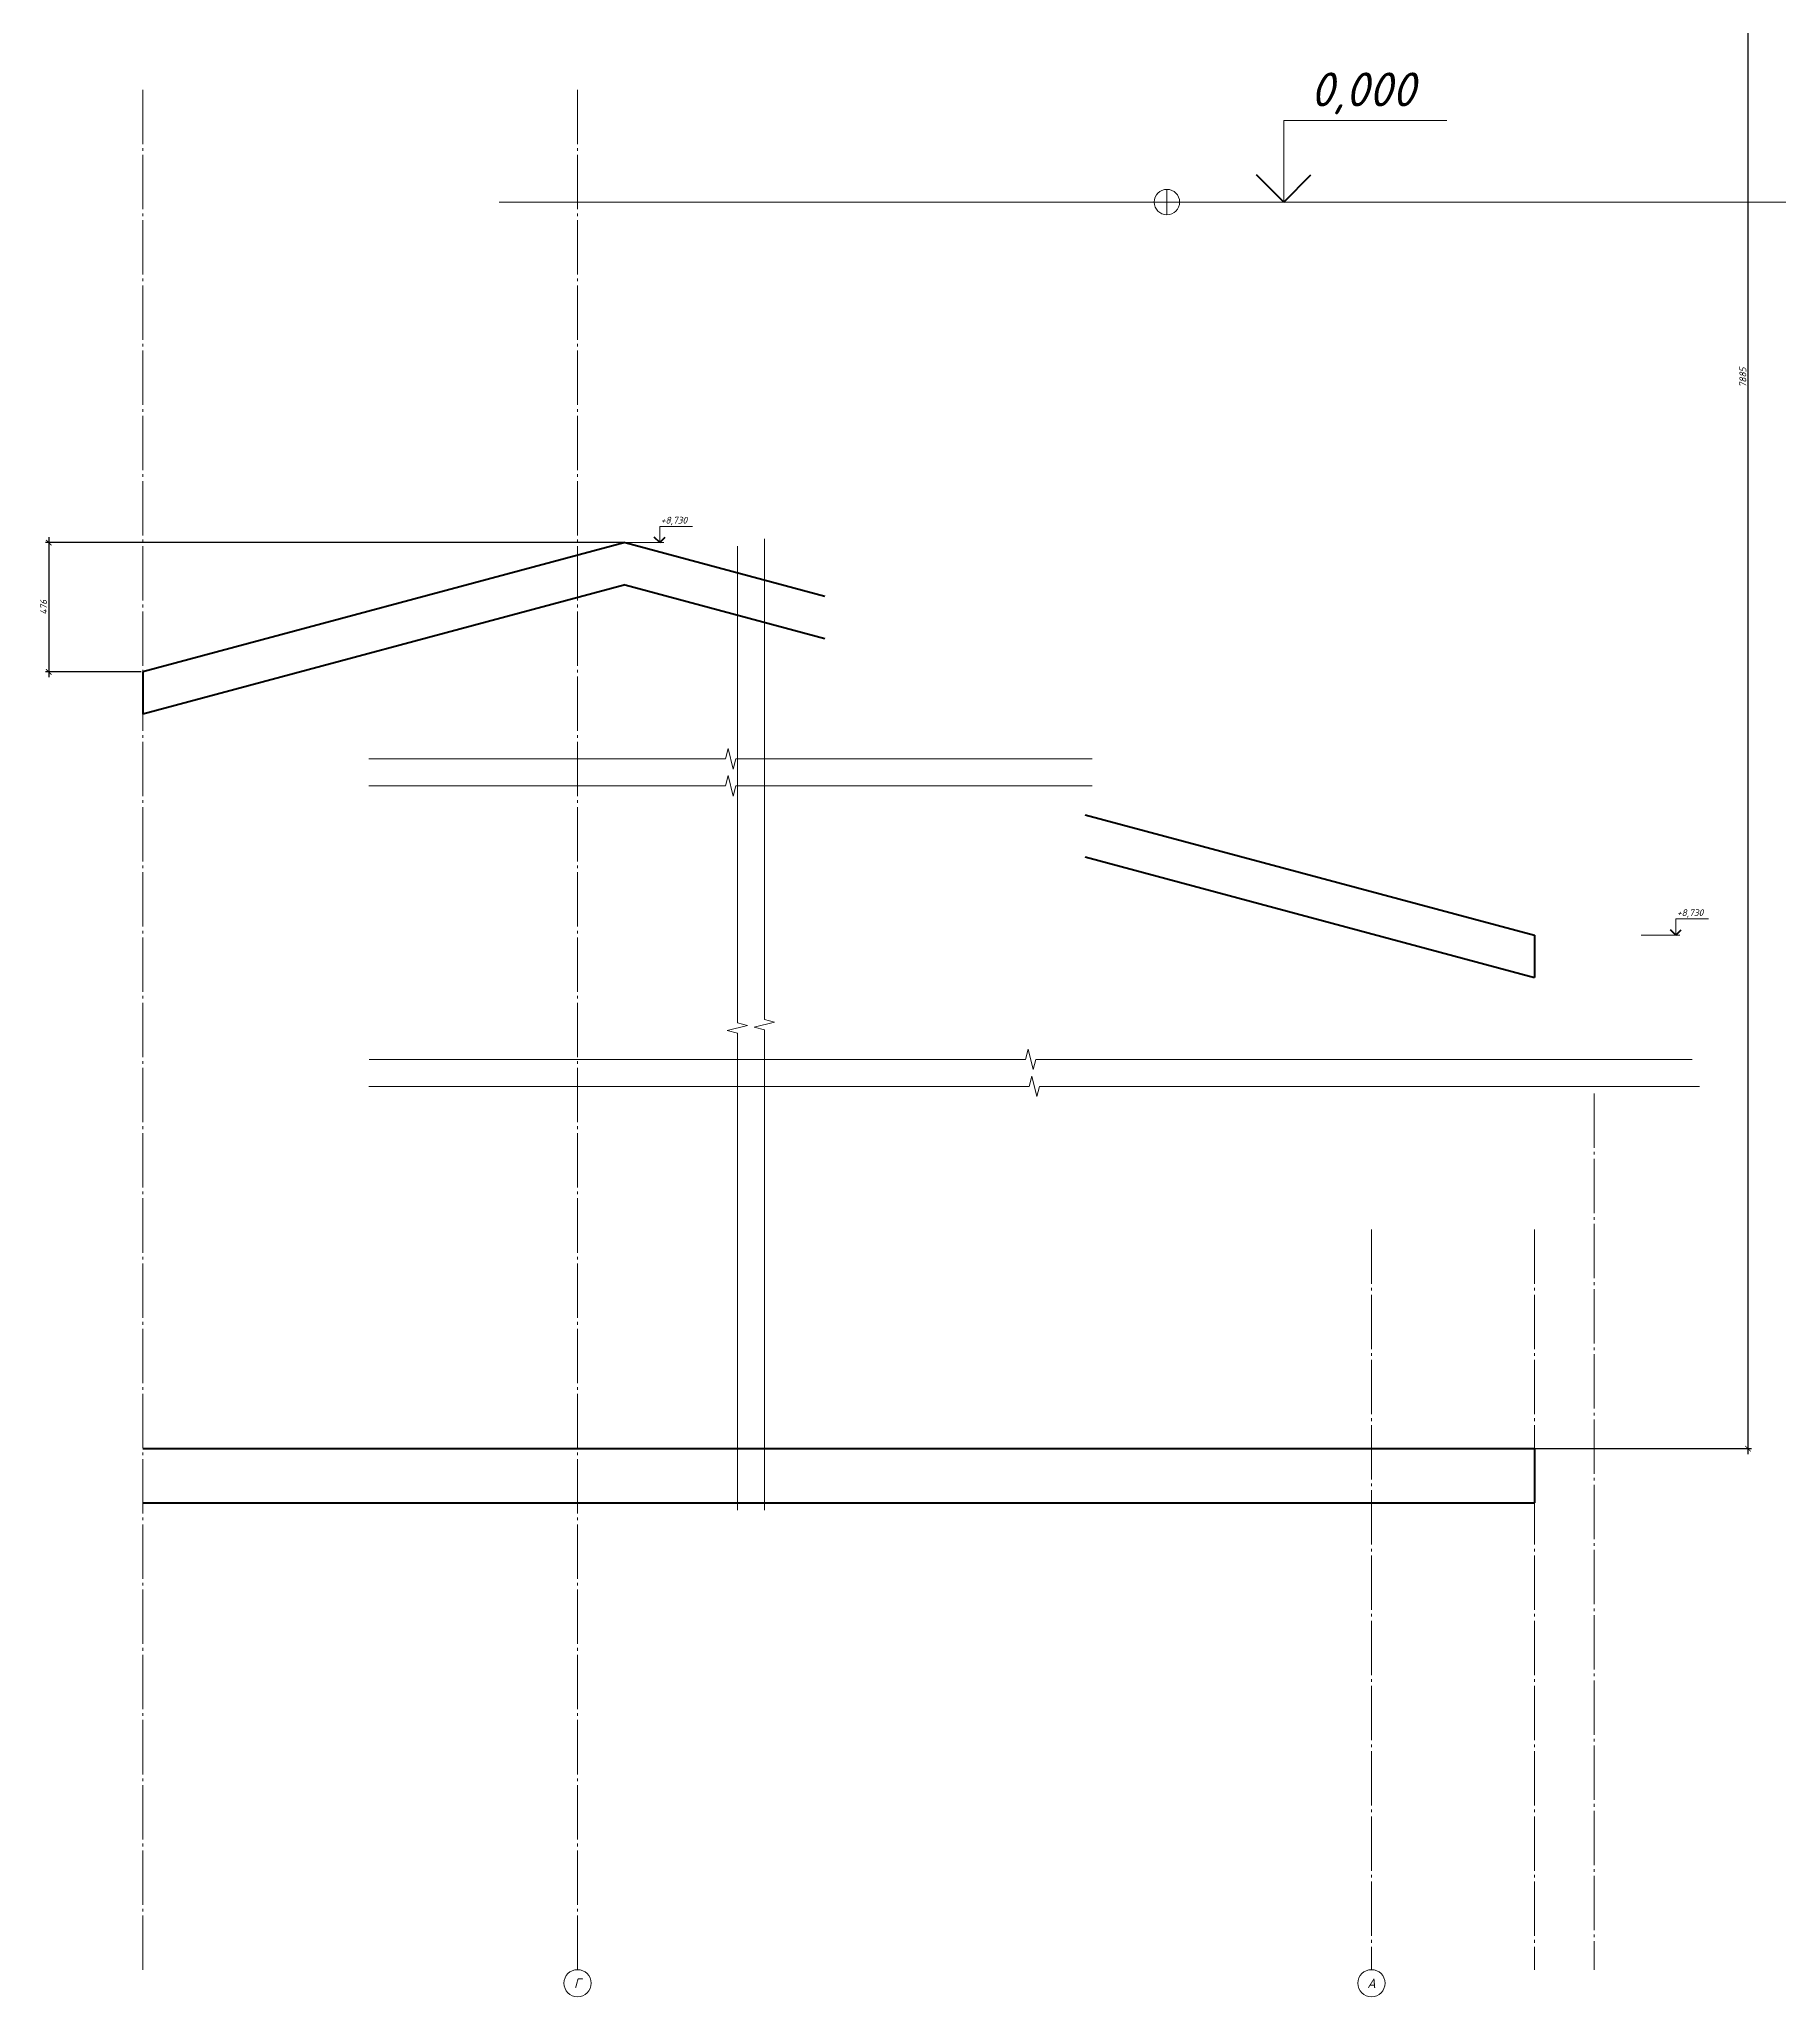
# Model space of a CAD drawing. Header units: millimetres. Extents: x -1807136 to 209800, y 0 to 410608.
# Drawn here: x 25148 to 31554, y 19904 to 27109 of the extents above; entities that cross this region are included whole.
import ezdxf
from ezdxf.enums import TextEntityAlignment as Align

# ---------------------------------------------------------------- set-up
doc = ezdxf.new("R2010")
doc.units = ezdxf.units.MM
doc.header["$PDMODE"] = 3
doc.linetypes.add('GOST2.303 5', pattern=[24, 20, -1.5, 1, -1.5])
doc.layers.get('0').update_dxf_attribs({"lineweight": 5})
doc.layers.get('Defpoints').update_dxf_attribs({"lineweight": 0})
for name, color, linetype, lineweight in [('#Dimensions', 7, 'Continuous', 9), ('#Бетон разрез', 22, 'Continuous', 40), ('#Оси', 7, 'Continuous', 9), ('#разм', 7, 'Continuous', 9), ('A-okno', 7, 'Continuous', 0), ('k_ Размеры', 7, 'Continuous', 15)]:
    doc.layers.add(name, color=color, linetype=linetype, lineweight=lineweight)
doc.styles.add('GOST 2.304', font='isocpeui.ttf')
doc.styles.add('STEP PR', font='isocpeui.ttf')
doc.dimstyles.new('SPDS', dxfattribs={"dimscale": 10, "dimtxt": 2.5, "dimasz": 2, "dimexe": 1.25, "dimexo": 0.625, "dimtad": 1, "dimdec": 0, "dimrnd": 0.001, "dimtxsty": 'STEP PR', "dimblk": 'ARCHTICK', "dimcen": 2.5, "dimdle": 2, "dimclrd": 256, "dimclre": 256, "dimclrt": 7, "dimadec": 0, "dimazin": 2, "dimtfac": 0.75, "dimtdec": 0, "dimtmove": 1, "dimatfit": 3, "dimfxl": 1, "dimtolj": 1, "dimarcsym": 1})
doc.dimstyles.new('высотные отметки', dxfattribs={"dimtxt": 500, "dimasz": 100, "dimexe": 100, "dimexo": 0.625, "dimgap": 50, "dimtad": 1, "dimtih": 1, "dimtoh": 1, "dimdec": 3, "dimlfac": 0.001, "dimrnd": 0.005, "dimzin": 9, "dimtxsty": 'STEP PR', "dimblk": 'NONE', "dimcen": 100, "dimdle": 100, "dimse1": 1, "dimse2": 1, "dimsd1": 1, "dimsd2": 1, "dimadec": 0, "dimazin": 0, "dimtfac": 1, "dimtdec": 3, "dimtmove": 0, "dimatfit": 2, "dimldrblk": 'NONE', "dimfxl": 1, "dimarcsym": 0})

# ---------------------------------------------------------------- blocks, each defined once
blk = doc.blocks.new('*D40')
at = {"layer": 'Defpoints', "color": 0, "ltscale": 3, "transparency": 16777216}
for p in [(4576313, -924000), (4576313, -924000, 0), (4577313, -924000)]:
    blk.add_point(p, dxfattribs=at)
at = {"layer": '#разм', "color": 0, "ltscale": 3, "transparency": 16777216, "insert": (4577755, -923200), "char_height": 250, "attachment_point": 5, "style": 'STEP PR'}
blk.add_mtext('0,000', dxfattribs=at)
blk = doc.blocks.new('_None')
blk = doc.blocks.new('*U97')
at = {"layer": '#разм', "ltscale": 100, "elevation": 0}
for points in [[(4577173, -920400), (4578375, -920400)], [(4577173, -921000), (4577173, -920400)], [(4575899, -921000), (4577323, -921000)]]:
    blk.add_lwpolyline(points, dxfattribs=at)
at = {"layer": 'A-okno', "color": 0, "lineweight": 50, "ltscale": 100, "elevation": 0}
for points in [[(4577173, -921000), (4576973, -920800)], [(4577173, -921000), (4577373, -920800)]]:
    blk.add_lwpolyline(points, dxfattribs=at)
at = {"layer": '#разм', "style": 'STEP PR'}
for tag, p in [('ОТМЕТКА', (4577216, -920299)), ('ПРИМЕЧАНИЕ', (4577314, -920711))]:
    blk.add_attdef(tag, p, '', height=250, dxfattribs=at)
blk = doc.blocks.new('*U553')
at = {"color": 0, "linetype": 'ByBlock', "lineweight": -2}
for p, q in [((43.73, 0), (44.05, 1.25)), ((44.05, 1.25), (44.67, -1.25)), ((43.73, 0), (0, 0)), ((44.67, -1.25), (44.98, 0)), ((88.72, 0), (44.98, 0))]:
    blk.add_line(p, q, dxfattribs=at)
blk = doc.blocks.new('*U554')
at = {"color": 0, "linetype": 'ByBlock', "lineweight": -2}
for p, q in [((43.73, 0), (44.05, 1.25)), ((44.05, 1.25), (44.67, -1.25)), ((43.73, 0), (0, 0)), ((44.67, -1.25), (44.98, 0)), ((88.72, 0), (44.98, 0))]:
    blk.add_line(p, q, dxfattribs=at)
blk = doc.blocks.new('*U555')
at = {"color": 0, "linetype": 'ByBlock', "lineweight": -2}
for p, q in [((58.94, 0), (59.26, 1.25)), ((59.26, 1.25), (59.88, -1.25)), ((58.94, 0), (0, 0)), ((59.88, -1.25), (60.19, 0)), ((119.14, 0), (60.19, 0))]:
    blk.add_line(p, q, dxfattribs=at)
blk = doc.blocks.new('*U556')
at = {"color": 0, "linetype": 'ByBlock', "lineweight": -2}
for p, q in [((58.51, 0), (58.82, 1.25)), ((58.82, 1.25), (59.44, -1.25)), ((58.51, 0), (0, 0)), ((59.44, -1.25), (59.76, 0)), ((118.26, 0), (59.76, 0))]:
    blk.add_line(p, q, dxfattribs=at)
blk = doc.blocks.new('_ArchTick')
at = {"color": 0, "linetype": 'ByBlock', "const_width": 0.15}
blk.add_lwpolyline([(-0.5, -0.5), (0.5, 0.5)], dxfattribs=at)
blk = doc.blocks.new('*D557')
at = {"layer": 'Defpoints', "color": 0, "transparency": 16777216}
for p in [(29791.9, 29806.4), (30357.6, 21921.4), (31436.4, 21921.4)]:
    blk.add_point(p, dxfattribs=at)
at = {"layer": 'k_ Размеры', "lineweight": -2, "transparency": 16777216}
for p, q in [((29798.1, 29806.4), (31448.9, 29806.4)), ((31436.4, 29826.4), (31436.4, 21901.4)), ((30363.8, 21921.4), (31448.9, 21921.4))]:
    blk.add_line(p, q, dxfattribs=at)
at = {"layer": 'k_ Размеры', "lineweight": -2, "transparency": 16777216, "xscale": 20, "yscale": 20, "zscale": 20}
for p, rotation in [((31436.4, 29806.4), 90), ((31436.4, 21921.4), 270)]:
    blk.add_blockref('_ArchTick', p, dxfattribs=dict(at, rotation=rotation))
at = {"layer": 'k_ Размеры', "color": 7, "transparency": 16777216, "insert": (31417.5, 25863.9), "char_height": 25, "attachment_point": 5, "rotation": 90, "style": 'STEP PR'}
blk.add_mtext('\\A1;7885', dxfattribs=at)
blk = doc.blocks.new('*U558')
at = {"color": 0, "linetype": 'ByBlock', "lineweight": -2}
for p, q in [((80.54, 0), (80.85, 1.25)), ((80.85, 1.25), (81.47, -1.25)), ((80.54, 0), (0, 0)), ((81.47, -1.25), (81.79, 0)), ((162.32, 0), (81.79, 0))]:
    blk.add_line(p, q, dxfattribs=at)
blk = doc.blocks.new('*U559')
at = {"color": 0, "linetype": 'ByBlock', "lineweight": -2}
for p, q in [((80.97, 0), (81.29, 1.25)), ((81.29, 1.25), (81.91, -1.25)), ((80.97, 0), (0, 0)), ((81.91, -1.25), (82.22, 0)), ((163.2, 0), (82.22, 0))]:
    blk.add_line(p, q, dxfattribs=at)
blk = doc.blocks.new('*D560')
at = {"layer": 'Defpoints', "color": 0, "transparency": 16777216}
for p in [(27304.2, 25255.8), (25183.4, 24780.2), (25529.2, 24780.2)]:
    blk.add_point(p, dxfattribs=at)
at = {"layer": 'k_ Размеры', "lineweight": -2, "transparency": 16777216}
for p, q in [((27297.9, 25255.8), (25170.9, 25255.8)), ((25183.4, 25275.8), (25183.4, 24760.2)), ((25522.9, 24780.2), (25170.9, 24780.2))]:
    blk.add_line(p, q, dxfattribs=at)
at = {"layer": 'k_ Размеры', "lineweight": -2, "transparency": 16777216, "xscale": 20, "yscale": 20, "zscale": 20}
for p, rotation in [((25183.4, 25255.8), 90), ((25183.4, 24780.2), 270)]:
    blk.add_blockref('_ArchTick', p, dxfattribs=dict(at, rotation=rotation))
at = {"layer": 'k_ Размеры', "color": 7, "transparency": 16777216, "insert": (25164.4, 25018), "char_height": 25, "attachment_point": 5, "rotation": 90, "style": 'STEP PR'}
blk.add_mtext('\\A1;476', dxfattribs=at)
blk = doc.blocks.new('*U37')
at = {"layer": '#разм', "ltscale": 100, "elevation": 0}
for points in [[(4577172.9323, -924000.1311), (4577172.9323, -923400.1311)], [(4577172.9323, -923400.1311), (4578374.8641, -923400.1311)], [(4576313.4569, -924000.1311), (4577313.4769, -924000.1311)]]:
    blk.add_lwpolyline(points, dxfattribs=at)
at = {"layer": '#разм', "lineweight": 50, "ltscale": 100, "elevation": 0}
for points in [[(4577172.9323, -924000.1311), (4576972.9324, -923800.1312)], [(4577172.9323, -924000.1311), (4577372.9322, -923800.1312)]]:
    blk.add_lwpolyline(points, dxfattribs=at)
at = {"layer": 'Defpoints', "color": 253, "ltscale": 3, "elevation": 0}
blk.add_lwpolyline([(4576219.8409, -924000.2763), (4576407.0728, -924000.2763)], dxfattribs=at)
at = {"layer": 'Defpoints', "color": 253, "lineweight": 15, "ltscale": 3, "elevation": 0}
blk.add_lwpolyline([(4576313.4569, -923906.6603), (4576313.4569, -924093.8923)], dxfattribs=at)
at = {"layer": 'Defpoints', "color": 253, "lineweight": 15, "ltscale": 3}
blk.add_circle((4576313.4569, -924000.2763, 0), 93.616, dxfattribs=at)
at = {"layer": '#разм', "ltscale": 3}
dim = blk.add_linear_dim(base=(4577313.4769, -924000.1311), p1=(4576313.4569, -924000.4215), p2=(4576313.4569, -924000.1311, 0), angle=90, dimstyle='высотные отметки', override={"dimtxt": 250, "dimrnd": 0.001, "dimzin": 1, "dimpost": '<>'}, dxfattribs=at)
dim.commit()
dim.dimension.update_dxf_attribs({"geometry": '*D40', "text_midpoint": (4577754.8594, -923400.1311), "dimtype": 160})

msp = doc.modelspace()

# ---------------------------------------------------------------- linework, layer by layer
at = {"layer": '#Бетон разрез'}
for points in [[(27304.15932, 25255.79573), (25529.15932, 24780.18591)], [(27304.15932, 25255.79573), (28038.69416, 25058.97771)], [(27304.15932, 25100.5043), (25529.15932, 24624.89449)], [(27304.15932, 25100.5043), (28038.69416, 24903.68629)], [(25529.15932, 24780.18591), (25529.15932, 24624.89449)], [(28997.08297, 24254.4057), (30650.79652, 23811.29449)], [(28997.08297, 24099.11428), (30650.79652, 23656.00307)], [(30650.79652, 23811.29449), (30650.79652, 23656.00307)], [(25529.15932, 21921.41891), (30650.79652, 21921.41891)], [(30650.79652, 21921.41891), (30650.79652, 21721.41891)], [(25529.15932, 21721.41891), (30650.79652, 21721.41891)]]:
    msp.add_lwpolyline(points, dxfattribs=at)
at = {"layer": '#Оси', "linetype": 'GOST2.303 5', "ltscale": 10}
for points in [[(25529.15932, 26922.6396), (25529.15932, 20003.6908)], [(27129.15932, 26922.6396), (27129.15932, 20003.6908)], [(30870.79652, 23228.54792), (30870.79652, 20003.6908)], [(30050.79652, 22728.01792), (30050.79652, 20003.6908)], [(30650.79652, 22728.01792), (30650.79652, 20003.6908)]]:
    msp.add_lwpolyline(points, dxfattribs=at)
at = {"layer": '#Оси', "linetype": 'Continuous', "ltscale": 100}
for centre in [(27129.15932, 19953.6908), (30050.79652, 19953.6908)]:
    msp.add_circle(centre, 50, dxfattribs=at)
at = {"elevation": 0}
msp.add_lwpolyline([(26841.38837, 26509.30731), (35614.23669, 26509.30731)], dxfattribs=at)

# ---------------------------------------------------------------- block references
at = {"layer": '#Dimensions', "xscale": 0.1, "yscale": 0.1, "zscale": 0.1}
for p in [(-430285.69961, 117355.80884, 0), (-426546.58941, 115911.3076, 0)]:
    msp.add_blockref('*U97', p, dxfattribs=at).add_auto_attribs({'ОТМЕТКА': '+8,730'})
at = {"layer": '#разм', "lineweight": 15, "xscale": 0.5, "yscale": 0.5, "zscale": 0.5}
msp.add_blockref('*U37', (-2258858.68907, 488509.44546, 0), dxfattribs=at)
at = {"xscale": -30, "yscale": -30, "zscale": -30, "rotation": 270}
for name, p in [('*U556', (27717.47092, 21695.16891)), ('*U555', (27816.95839, 21695.16891))]:
    msp.add_blockref(name, p, dxfattribs=at)
at = {"xscale": -30, "yscale": -30, "zscale": -30}
for name, p in [('*U553', (29023.33297, 24460.24446)), ('*U554', (29023.33297, 24360.75699)), ('*U558', (31231.54267, 23353.96292)), ('*U559', (31257.79267, 23254.47545))]:
    msp.add_blockref(name, p, dxfattribs=at)

# ---------------------------------------------------------------- texts
at = {"layer": '#Оси', "linetype": 'Continuous', "ltscale": 100, "style": 'GOST 2.304'}
for s, p in [('Г', (27129.15932, 19953.6908)), ('А', (30050.79652, 19953.6908))]:
    msp.add_text(s, height=35, dxfattribs=at).set_placement(p, align=Align.MIDDLE_CENTER)

# ---------------------------------------------------------------- dimensions: what is measured, and where the dimension line sits
at = {"layer": 'k_ Размеры'}
for base, p1, p2, picture, middle in [((31436.43829, 21921.41891), (29791.89519, 29806.41891), (30357.55289, 21921.41891), '*D557', (31417.52731, 25863.91891)), ((25183.3556, 24780.18591), (27304.15932, 25255.79573), (25529.15932, 24780.18591), '*D560', (25164.44461, 25017.99082))]:
    dim = msp.add_linear_dim(base=base, p1=p1, p2=p2, angle=90, dimstyle='SPDS', dxfattribs=at)
    dim.commit()
    dim.dimension.update_dxf_attribs({"geometry": picture, "text_midpoint": middle})

doc.saveas('drawing.dxf')
